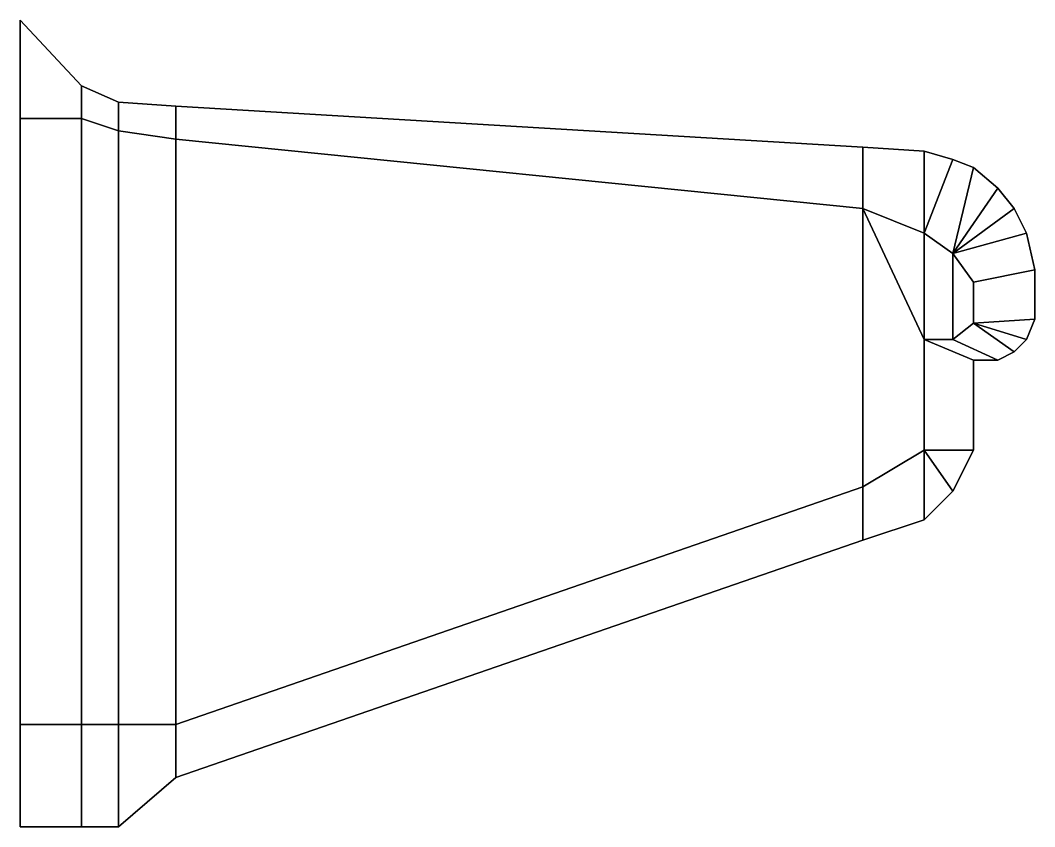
# Model space of a CAD drawing. Extents: x 0 to 6.99, y -2.87 to 4.63.
# Drawn here: x 0 to 2.48, y 2.66 to 4.63 of the extents above; entities that cross this region are included whole.
import ezdxf

# ---------------------------------------------------------------- set-up
doc = ezdxf.new("R2010")
doc.units = 0
doc.layers.add('WING', color=5, linetype='CONTINUOUS')

msp = doc.modelspace()

# ---------------------------------------------------------------- linework, layer by layer
at = {"layer": 'WING'}
for points in [[(0, 4.629999999999999, 0.3200000000000003), (0.1499999999999975, 4.469999999999999, 0.3199999999999985), (0.15, 4.39, 0.2400000000000002), (0, 4.39, 0.2400000000000002)], [(0.1499999999999975, 4.469999999999999, 0.3199999999999985), (0, 4.629999999999999, 0.3200000000000003), (0, 4.39, 0.3999999999999986), (0.1500000000000003, 4.39, 0.3999999999999986)], [(0.2399999999999973, 4.43, 0.3199999999999985), (0.1500000000000003, 4.469999999999999, 0.3199999999999985), (0.1500000000000003, 4.39, 0.3999999999999986), (0.24, 4.36, 0.3999999999999986)], [(0.1500000000000003, 4.469999999999999, 0.3199999999999985), (0.2399999999999973, 4.43, 0.3199999999999985), (0.2400000000000002, 4.36, 0.2400000000000002), (0.15, 4.39, 0.2400000000000002)], [(0.2400000000000002, 4.43, 0.3199999999999985), (0.3799999999999979, 4.419999999999999, 0.3199999999999985), (0.3800000000000027, 4.339999999999999, 0.2400000000000002), (0.2400000000000002, 4.36, 0.2400000000000002)], [(0.3799999999999979, 4.419999999999999, 0.3199999999999985), (0.2400000000000002, 4.43, 0.3199999999999985), (0.24, 4.36, 0.3999999999999986), (0.38, 4.339999999999999, 0.3999999999999986)], [(2.06, 4.32, 0.3199999999999985), (0.3800000000000008, 4.419999999999999, 0.3199999999999985), (0.3800000000000008, 4.339999999999999, 0.3999999999999986), (2.06, 4.169999999999999, 0.3800000000000008)], [(0.3800000000000008, 4.419999999999999, 0.3199999999999985), (2.06, 4.32, 0.3199999999999985), (2.06, 4.169999999999999, 0.2599999999999998), (0.3800000000000008, 4.339999999999999, 0.2400000000000002)], [(0, 2.91, 0.3999999999999986), (0.1500000000000003, 2.91, 0.3999999999999986), (0.1500000000000003, 4.39, 0.3999999999999986), (0, 4.39, 0.3999999999999986)], [(0.1500000000000003, 2.91, 0.2400000000000002), (0, 2.91, 0.2400000000000002), (0, 4.39, 0.2400000000000002), (0.1500000000000003, 4.39, 0.2400000000000002)], [(0.24, 2.91, 0.2400000000000002), (0.15, 2.91, 0.2400000000000002), (0.15, 4.39, 0.2400000000000002), (0.24, 4.36, 0.2400000000000002)], [(0.15, 2.91, 0.3999999999999986), (0.24, 2.91, 0.3999999999999986), (0.24, 4.36, 0.3999999999999986), (0.15, 4.39, 0.3999999999999986)], [(0.38, 2.91, 0.2400000000000002), (0.24, 2.91, 0.2400000000000002), (0.24, 4.36, 0.2400000000000002), (0.38, 4.339999999999999, 0.2400000000000002)], [(0.24, 2.91, 0.3999999999999986), (0.38, 2.91, 0.3999999999999986), (0.38, 4.339999999999999, 0.3999999999999986), (0.24, 4.36, 0.3999999999999986)], [(2.06, 3.49, 0.2599999999999998), (0.38, 2.91, 0.2400000000000002), (0.38, 4.339999999999999, 0.2400000000000002), (2.06, 4.169999999999999, 0.2599999999999998)], [(0.38, 2.91, 0.3999999999999986), (2.06, 3.49, 0.3800000000000008), (2.06, 4.169999999999999, 0.3800000000000008), (0.38, 4.339999999999999, 0.3999999999999986)], [(2.21, 4.31, 0.3199999999999985), (2.06, 4.32, 0.3199999999999985), (2.06, 4.169999999999999, 0.3800000000000008), (2.21, 4.11, 0.3800000000000008)], [(2.06, 4.32, 0.3199999999999985), (2.21, 4.31, 0.3199999999999985), (2.209999999999999, 4.11, 0.2599999999999998), (2.06, 4.169999999999999, 0.2599999999999998)], [(2.21, 4.31, 0.3199999999999985), (2.280000000000001, 4.29, 0.3199999999999985), (2.209999999999998, 4.110000000000001, 0.2599999999999998), (2.209999999999999, 4.110000000000004, 0.2600000000000016)], [(2.280000000000001, 4.29, 0.3199999999999985), (2.21, 4.31, 0.3199999999999985), (2.209999999999999, 4.11, 0.3800000000000008), (2.209999999999999, 4.109999999999997, 0.3800000000000008)], [(2.280000000000001, 4.29, 0.3199999999999985), (2.33, 4.27, 0.3199999999999985), (2.280000000000001, 4.059999999999998, 0.2599999999999998), (2.209999999999998, 4.110000000000001, 0.2599999999999998)], [(2.33, 4.27, 0.3199999999999985), (2.280000000000001, 4.29, 0.3199999999999985), (2.21, 4.11, 0.3800000000000008), (2.280000000000005, 4.060000000000023, 0.3699999999999957)], [(2.33, 4.27, 0.3199999999999985), (2.39, 4.219999999999999, 0.3199999999999985), (2.280000000000001, 4.059999999999998, 0.2599999999999998)], [(2.39, 4.219999999999999, 0.3199999999999985), (2.33, 4.27, 0.3199999999999985), (2.28, 4.06, 0.370000000000001)], [(2.39, 4.219999999999999, 0.3199999999999985), (2.429999999999999, 4.169999999999999, 0.3199999999999985), (2.280000000000001, 4.059999999999998, 0.2599999999999998)], [(2.429999999999999, 4.169999999999999, 0.3199999999999985), (2.39, 4.219999999999999, 0.3199999999999985), (2.28, 4.060000000000014, 0.370000000000001)], [(2.209999999999999, 3.58, 0.2599999999999998), (2.06, 3.49, 0.2599999999999998), (2.06, 4.169999999999999, 0.2599999999999998), (2.209999999999999, 3.85, 0.2599999999999998)], [(2.06, 3.49, 0.3800000000000008), (2.209999999999999, 3.58, 0.3800000000000008), (2.209999999999999, 3.85, 0.3800000000000008), (2.06, 4.169999999999999, 0.3800000000000008)], [(2.209999999999999, 3.85, 0.2599999999999998), (2.06, 4.169999999999999, 0.2599999999999998), (2.06, 4.169999999999999, 0.2599999999999998), (2.209999999999999, 4.11, 0.2599999999999998)], [(2.06, 4.169999999999999, 0.3800000000000008), (2.209999999999999, 3.85, 0.3800000000000008), (2.209999999999999, 4.11, 0.3800000000000008), (2.06, 4.169999999999999, 0.3800000000000008)], [(2.429999999999999, 4.169999999999999, 0.3199999999999985), (2.46, 4.11, 0.3199999999999985), (2.28, 4.059999999999998, 0.2599999999999998)], [(2.46, 4.11, 0.3199999999999985), (2.429999999999999, 4.169999999999999, 0.3199999999999985), (2.28, 4.060000000000014, 0.370000000000001)], [(2.209999999999999, 3.85, 0.3800000000000008), (2.28, 3.85, 0.370000000000001), (2.28, 4.06, 0.370000000000001), (2.209999999999999, 4.11, 0.3800000000000008)], [(2.28, 3.85, 0.2599999999999998), (2.209999999999999, 3.85, 0.2599999999999998), (2.209999999999999, 4.11, 0.2599999999999998), (2.28, 4.06, 0.2599999999999998)], [(2.46, 4.11, 0.3199999999999985), (2.48, 4.019999999999999, 0.3199999999999985), (2.33, 3.99, 0.2800000000000011), (2.280000000000002, 4.059999999999998, 0.2599999999999998)], [(2.48, 4.019999999999999, 0.3199999999999985), (2.46, 4.11, 0.3199999999999985), (2.280000000000002, 4.059999999999998, 0.370000000000001), (2.33, 3.99, 0.3600000000000012)], [(2.33, 3.89, 0.2800000000000011), (2.28, 3.85, 0.2599999999999998), (2.28, 4.06, 0.2599999999999998), (2.33, 3.99, 0.2800000000000011)], [(2.28, 3.85, 0.370000000000001), (2.33, 3.89, 0.3600000000000012), (2.33, 3.99, 0.3600000000000012), (2.28, 4.06, 0.370000000000001)], [(2.48, 3.9, 0.3199999999999985), (2.48, 4.019999999999999, 0.3199999999999985), (2.33, 3.99, 0.3600000000000012), (2.33, 3.89, 0.3600000000000012)], [(2.48, 4.019999999999999, 0.3199999999999985), (2.48, 3.9, 0.3199999999999985), (2.33, 3.89, 0.2800000000000011), (2.33, 3.99, 0.2800000000000011)], [(2.48, 3.9, 0.3199999999999985), (2.46, 3.85, 0.3199999999999985), (2.33, 3.89, 0.2800000000000011)], [(2.46, 3.85, 0.3199999999999985), (2.48, 3.9, 0.3199999999999985), (2.33, 3.89, 0.3600000000000012)], [(2.429999999999999, 3.82, 0.3199999999999985), (2.39, 3.8, 0.3199999999999985), (2.28, 3.850000000000001, 0.2599999999999998), (2.33, 3.89, 0.2800000000000011)], [(2.39, 3.8, 0.3199999999999985), (2.429999999999999, 3.82, 0.3199999999999985), (2.33, 3.89, 0.3600000000000012), (2.280000000000002, 3.849999999999999, 0.370000000000001)], [(2.429999999999999, 3.82, 0.3199999999999985), (2.46, 3.85, 0.3199999999999985), (2.33, 3.89, 0.3600000000000012)], [(2.46, 3.85, 0.3199999999999985), (2.429999999999999, 3.82, 0.3199999999999985), (2.33, 3.89, 0.2800000000000011)], [(2.33, 3.8, 0.3199999999999985), (2.33, 3.58, 0.3199999999999985), (2.209999999999999, 3.580000000000001, 0.2599999999999998), (2.21, 3.85, 0.2599999999999998)], [(2.33, 3.58, 0.3199999999999985), (2.33, 3.8, 0.3199999999999985), (2.209999999999999, 3.85, 0.3800000000000008), (2.210000000000003, 3.580000000000001, 0.379999999999999)], [(2.33, 3.8, 0.3199999999999985), (2.39, 3.8, 0.3199999999999985), (2.280000000000001, 3.85, 0.370000000000001), (2.209999999999998, 3.850000000000001, 0.3800000000000008)], [(2.39, 3.8, 0.3199999999999985), (2.33, 3.8, 0.3199999999999985), (2.209999999999998, 3.850000000000001, 0.2599999999999998), (2.280000000000001, 3.85, 0.2599999999999998)], [(2.21, 3.41, 0.3199999999999985), (2.06, 3.36, 0.3199999999999985), (2.059999999999999, 3.489999999999999, 0.2599999999999998), (2.21, 3.58, 0.2599999999999998)], [(2.06, 3.36, 0.3199999999999985), (2.21, 3.41, 0.3199999999999985), (2.21, 3.58, 0.3800000000000008), (2.06, 3.489999999999999, 0.3800000000000008)], [(2.21, 3.41, 0.3199999999999985), (2.280000000000001, 3.479999999999999, 0.3199999999999985), (2.21, 3.58, 0.3800000000000008)], [(2.280000000000001, 3.479999999999999, 0.3199999999999985), (2.21, 3.41, 0.3199999999999985), (2.21, 3.58, 0.2599999999999998)], [(2.33, 3.58, 0.3199999999999985), (2.280000000000001, 3.479999999999999, 0.3199999999999985), (2.209999999999999, 3.580000000000001, 0.2599999999999998)], [(2.280000000000001, 3.479999999999999, 0.3199999999999985), (2.33, 3.58, 0.3199999999999985), (2.209999999999999, 3.580000000000001, 0.3800000000000008)], [(2.06, 3.36, 0.3199999999999985), (0.3800000000000008, 2.780000000000002, 0.3199999999999985), (0.3800000000000008, 2.91, 0.2400000000000002), (2.059999999999999, 3.489999999999999, 0.2599999999999998)], [(0.3800000000000008, 2.780000000000002, 0.3199999999999985), (2.06, 3.36, 0.3199999999999985), (2.06, 3.49, 0.3800000000000008), (0.3800000000000008, 2.91, 0.3999999999999986)], [(0.1500000000000003, 2.66, 0.3199999999999985), (0, 2.66, 0.3200000000000003), (0, 2.91, 0.2400000000000002), (0.1500000000000003, 2.91, 0.2400000000000002)], [(0, 2.66, 0.3200000000000003), (0.1500000000000003, 2.66, 0.3199999999999985), (0.1500000000000003, 2.91, 0.3999999999999986), (0, 2.91, 0.3999999999999986)], [(0.2400000000000002, 2.66, 0.3199999999999985), (0.1500000000000003, 2.66, 0.3200000000000003), (0.1500000000000003, 2.91, 0.2400000000000002), (0.2400000000000002, 2.91, 0.2400000000000002)], [(0.1500000000000003, 2.66, 0.3200000000000003), (0.2400000000000002, 2.66, 0.3199999999999985), (0.2400000000000002, 2.91, 0.3999999999999986), (0.1500000000000003, 2.91, 0.3999999999999986)], [(0.3800000000000008, 2.78, 0.3199999999999985), (0.2400000000000002, 2.66, 0.3200000000000003), (0.2400000000000002, 2.91, 0.2400000000000002), (0.38, 2.91, 0.2400000000000002)], [(0.2400000000000002, 2.66, 0.3200000000000003), (0.3800000000000008, 2.78, 0.3199999999999985), (0.38, 2.91, 0.3999999999999986), (0.2400000000000002, 2.91, 0.3999999999999986)]]:
    msp.add_3dface(points, dxfattribs=at)

doc.saveas('drawing.dxf')
